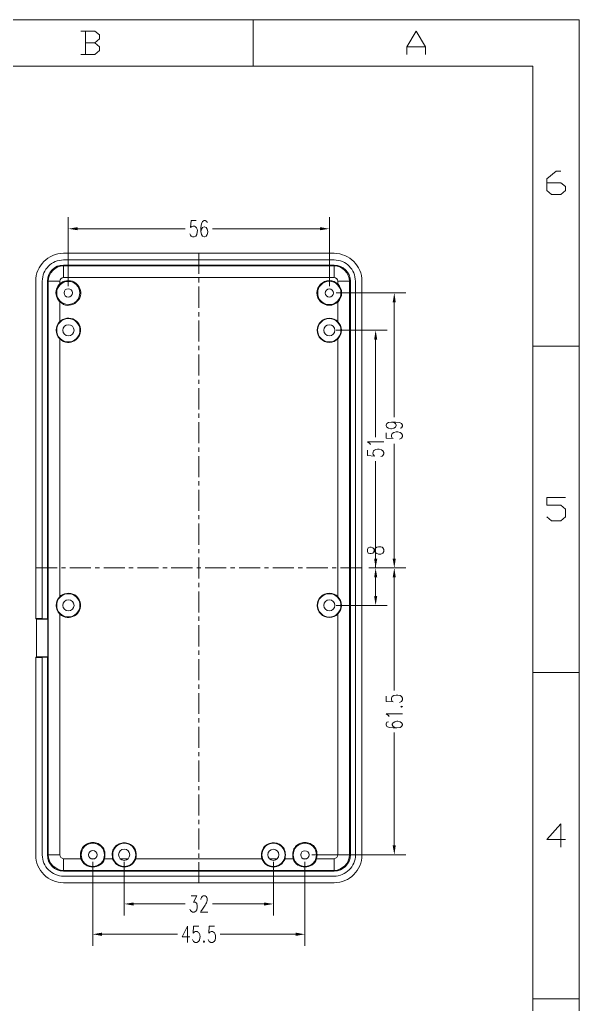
# Model space of a CAD drawing. Header units: millimetres. Extents: x -84 to 204, y -204 to 50.
# Drawn here: x 145.4 to 203.6, y -102.4 to 0 of the extents above; entities that cross this region are included whole.
import ezdxf

# ---------------------------------------------------------------- set-up
doc = ezdxf.new("R2010")
doc.units = ezdxf.units.MM

msp = doc.modelspace()

# ---------------------------------------------------------------- hatches: boundary and pattern name
h = msp.add_hatch(color=0)
h.dxf.hatch_style = 2
h.paths.add_polyline_path([(151.405167, -21.568833), (151.405167, -21.886333), (150.4315, -21.738167)])
h = msp.add_hatch(color=0)
h.dxf.hatch_style = 2
h.paths.add_polyline_path([(176.614667, -21.568833), (176.614667, -21.886333), (177.588333, -21.738167)])
h = msp.add_hatch(color=0)
h.dxf.hatch_style = 2
h.paths.add_polyline_path([(184.171167, -29.379333), (184.488667, -29.379333), (184.3405, -28.405667)])
h = msp.add_hatch(color=0)
h.dxf.hatch_style = 2
h.paths.add_polyline_path([(182.245, -33.252833), (182.5625, -33.252833), (182.393167, -32.279167)])
h = msp.add_hatch(color=0)
h.dxf.hatch_style = 2
h.paths.add_polyline_path([(182.245, -56.049333), (182.5625, -56.049333), (182.393167, -57.001833)])
h = msp.add_hatch(color=0)
h.dxf.hatch_style = 2
h.paths.add_polyline_path([(184.171167, -56.049333), (184.488667, -56.049333), (184.3405, -57.001833)])
h = msp.add_hatch(color=0)
h.dxf.hatch_style = 2
h.paths.add_polyline_path([(182.245, -57.9755), (182.5625, -57.9755), (182.393167, -57.001833)])
h = msp.add_hatch(color=0)
h.dxf.hatch_style = 2
h.paths.add_polyline_path([(184.171167, -57.9755), (184.488667, -57.9755), (184.3405, -57.001833)])
h = msp.add_hatch(color=0)
h.dxf.hatch_style = 2
h.paths.add_polyline_path([(182.245, -59.922833), (182.5625, -59.922833), (182.393167, -60.8965)])
h = msp.add_hatch(color=0)
h.dxf.hatch_style = 2
h.paths.add_polyline_path([(184.171167, -85.852), (184.488667, -85.852), (184.3405, -86.825667)])
h = msp.add_hatch(color=0)
h.dxf.hatch_style = 2
h.paths.add_polyline_path([(157.226, -91.778667), (157.226, -92.096167), (156.252333, -91.926833)])
h = msp.add_hatch(color=0)
h.dxf.hatch_style = 2
h.paths.add_polyline_path([(170.793833, -91.778667), (170.793833, -92.096167), (171.7675, -91.926833)])
h = msp.add_hatch(color=0)
h.dxf.hatch_style = 2
h.paths.add_polyline_path([(153.945167, -94.911333), (153.945167, -95.25), (152.9715, -95.080667)])
h = msp.add_hatch(color=0)
h.dxf.hatch_style = 2
h.paths.add_polyline_path([(174.074667, -94.911333), (174.074667, -95.25), (175.027167, -95.080667)])

# ---------------------------------------------------------------- linework, layer by layer
at = {"color": 0, "lineweight": 0}
for points in [[(-84.370333, 0), (203.581, 0)], [(169.650833, -4.847167), (169.650833, 0)], [(203.581, -203.581), (203.581, 0)], [(153.183167, -2.391833), (153.67, -1.989667), (153.67, -1.5875), (153.183167, -1.185333), (151.722667, -1.185333)], [(152.2095, -1.185333), (152.2095, -3.6195)], [(185.652833, -3.6195), (185.652833, -2.815167), (186.6265, -1.185333), (187.600167, -2.815167), (187.600167, -3.6195)], [(151.722667, -3.6195), (153.183167, -3.6195), (153.67, -3.217333), (153.67, -2.815167), (153.183167, -2.391833), (152.2095, -2.391833)], [(185.652833, -2.815167), (187.600167, -2.815167)], [(-79.523167, -4.847167), (198.733833, -4.847167)], [(198.733833, -198.733833), (198.733833, -4.847167)], [(200.194333, -16.9545), (201.654833, -16.9545), (202.141667, -17.356667), (202.141667, -17.758833), (201.654833, -18.161), (200.681167, -18.161), (200.194333, -17.758833), (200.194333, -16.552333), (201.168, -15.748), (201.654833, -15.748)], [(150.4315, -27.686), (150.4315, -20.531667)], [(163.745333, -20.8915), (163.195, -20.8915), (163.1315, -21.611167), (163.270842, -21.495147), (163.409693, -21.448911), (163.541242, -21.462835), (163.658682, -21.527294), (163.755204, -21.632664), (163.823997, -21.769321), (163.858255, -21.927641), (163.851167, -22.098), (163.787667, -22.330833), (163.681833, -22.500167), (163.5125, -22.584833), (163.364333, -22.584833), (163.195, -22.500167), (163.1315, -22.4155), (163.089167, -22.267333)], [(164.867167, -21.124333), (164.824833, -20.976167), (164.6555, -20.8915), (164.549667, -20.8915), (164.380333, -20.976167), (164.2745, -21.209), (164.232167, -21.611167), (164.232167, -22.013333), (164.2745, -22.330833), (164.380333, -22.500167), (164.549667, -22.584833), (164.613167, -22.584833), (164.761333, -22.500167), (164.867167, -22.330833), (164.930667, -22.098), (164.930667, -22.013333), (164.867167, -21.7805), (164.761333, -21.611167), (164.613167, -21.5265), (164.549667, -21.5265), (164.380333, -21.611167), (164.2745, -21.7805), (164.232167, -22.013333)], [(177.588333, -27.686), (177.588333, -20.531667)], [(151.405167, -21.738167), (162.602333, -21.738167)], [(176.614667, -21.738167), (165.4175, -21.738167)], [(149.944667, -24.278167), (149.646082, -24.301084), (149.356508, -24.350908), (149.077368, -24.426436), (148.810084, -24.526462), (148.556076, -24.649781), (148.316766, -24.795189), (148.093576, -24.961482), (147.887928, -25.147455), (147.701243, -25.351903), (147.534943, -25.573622), (147.390449, -25.811408), (147.269183, -26.064055), (147.172567, -26.330358), (147.102023, -26.609115), (147.058971, -26.899119), (147.044833, -27.199167)], [(178.075167, -24.278167), (149.944667, -24.278167)], [(163.999333, -24.278167), (163.999333, -26.437167)], [(180.975, -27.199167), (180.960773, -26.897697), (180.917594, -26.60693), (180.846893, -26.32797), (180.750104, -26.061921), (180.628659, -25.809887), (180.483991, -25.572971), (180.317532, -25.352278), (180.130715, -25.14891), (179.924971, -24.963973), (179.701734, -24.798569), (179.462436, -24.653803), (179.208509, -24.530778), (178.941387, -24.430598), (178.6625, -24.354367), (178.373283, -24.303188), (178.075167, -24.278167)], [(149.944667, -24.976667), (149.713301, -24.989991), (149.489864, -25.02456), (149.2753, -25.079409), (149.070549, -25.153574), (148.876556, -25.246089), (148.694262, -25.355992), (148.524611, -25.482318), (148.368544, -25.624102), (148.227004, -25.78038), (148.100934, -25.950189), (147.991277, -26.132563), (147.898974, -26.326538), (147.82497, -26.53115), (147.770205, -26.745435), (147.735623, -26.968429), (147.722167, -27.199167)], [(149.944667, -25.505833), (149.601242, -25.538542), (149.282514, -25.637265), (148.994957, -25.79456), (148.745046, -26.002985), (148.539254, -26.2551), (148.384055, -26.543463), (148.285923, -26.860632), (148.251333, -27.199167)], [(149.944667, -25.5905), (149.62819, -25.616185), (149.329626, -25.710191), (149.056504, -25.863414), (148.816351, -26.06675), (148.616696, -26.311097), (148.465067, -26.587351), (148.368992, -26.886408), (148.336, -27.199167)], [(149.944667, -24.976667), (178.075167, -24.976667)], [(149.944667, -25.505833), (178.075167, -25.505833)], [(149.944667, -25.505833), (149.944667, -26.797)], [(149.944667, -25.5905), (178.075167, -25.5905)], [(180.297667, -27.199167), (180.284206, -26.968371), (180.249614, -26.745334), (180.194833, -26.531019), (180.120809, -26.326389), (180.028485, -26.132406), (179.918806, -25.950034), (179.792715, -25.780234), (179.651157, -25.62397), (179.495076, -25.482204), (179.325416, -25.355899), (179.143121, -25.246018), (178.949135, -25.153524), (178.744403, -25.079379), (178.529868, -25.024546), (178.306474, -24.989988), (178.075167, -24.976667)], [(179.7685, -27.199167), (179.732043, -26.855148), (179.633744, -26.53756), (179.479494, -26.252093), (179.275184, -26.004441), (179.026705, -25.800296), (178.739949, -25.645351), (178.420806, -25.5453), (178.075167, -25.505833)], [(178.075167, -26.797), (178.075167, -25.505833)], [(179.683833, -27.199167), (179.65074, -26.886394), (179.554617, -26.587301), (179.402982, -26.311004), (179.20335, -26.066618), (178.963236, -25.863259), (178.690158, -25.710042), (178.391629, -25.616084), (178.075167, -25.5905)], [(147.044833, -27.199167), (147.044833, -62.251167)], [(147.722167, -62.2935), (147.722167, -27.199167)], [(148.251333, -27.199167), (149.5425, -27.199167)], [(148.251333, -62.2935), (148.251333, -27.199167)], [(148.336, -86.825667), (148.336, -27.199167)], [(149.563667, -29.337), (149.745079, -29.486831), (149.93651, -29.594985), (150.134409, -29.663808), (150.335225, -29.695643), (150.535408, -29.692834), (150.731409, -29.657725), (150.919677, -29.59266), (151.096662, -29.499983), (151.258814, -29.382039), (151.402583, -29.241171), (151.524418, -29.079724), (151.620769, -28.900041), (151.688086, -28.704466), (151.72282, -28.495344), (151.721419, -28.275018), (151.680333, -28.045833), (151.570468, -27.798874), (151.430854, -27.591647), (151.266469, -27.423336), (151.082292, -27.293127), (150.883301, -27.200203), (150.674472, -27.143749), (150.460785, -27.12295), (150.247218, -27.13699), (150.038747, -27.185053), (149.840353, -27.266325), (149.657011, -27.37999), (149.493701, -27.525233), (149.3554, -27.701237), (149.247087, -27.907188), (149.173738, -28.142269), (149.140333, -28.405667)], [(149.944667, -26.797), (149.7965, -26.839333), (149.6695, -26.924), (149.584833, -27.051), (149.5425, -27.199167)], [(149.5425, -27.199167), (149.5425, -27.474333)], [(178.075167, -26.797), (149.944667, -26.797)], [(163.999333, -26.881667), (163.999333, -27.305)], [(178.456167, -27.199167), (178.435, -27.051), (178.350333, -26.924), (178.223333, -26.839333), (178.075167, -26.797)], [(179.7685, -27.199167), (178.456167, -27.199167)], [(178.456167, -27.474333), (178.456167, -27.199167)], [(179.683833, -27.199167), (179.683833, -86.825667)], [(179.7685, -27.199167), (179.7685, -86.825667)], [(180.297667, -27.199167), (180.297667, -86.825667)], [(180.975, -86.825667), (180.975, -27.199167)], [(149.140333, -28.405667), (149.203833, -28.744333), (149.330833, -29.083), (149.5425, -29.337)], [(163.999333, -27.7495), (163.999333, -29.950833)], [(178.308, -28.405667), (185.547, -28.405667)], [(149.5425, -29.337), (149.5425, -31.390167)], [(178.456167, -31.390167), (178.456167, -29.337)], [(184.3405, -29.379333), (184.3405, -41.3385)], [(163.999333, -30.395333), (163.999333, -30.839833)], [(149.563667, -33.189333), (149.747958, -33.335706), (149.940404, -33.44267), (150.137736, -33.512259), (150.33668, -33.546504), (150.533967, -33.547439), (150.726324, -33.517096), (150.910482, -33.457507), (151.083169, -33.370705), (151.241113, -33.258722), (151.381044, -33.123591), (151.499691, -32.967343), (151.593782, -32.792012), (151.660046, -32.59963), (151.695212, -32.392228), (151.696009, -32.171841), (151.659167, -31.9405), (151.558935, -31.699427), (151.427292, -31.496575), (151.269373, -31.331246), (151.090312, -31.202742), (150.895244, -31.110367), (150.689303, -31.053422), (150.477624, -31.03121), (150.265342, -31.043033), (150.05759, -31.088194), (149.859504, -31.165994), (149.676218, -31.275737), (149.512867, -31.416724), (149.374585, -31.588258), (149.266507, -31.789642), (149.193767, -32.020177), (149.1615, -32.279167)], [(163.999333, -31.284333), (163.999333, -33.4645)], [(149.5425, -33.189333), (149.394333, -32.998833), (149.267333, -32.787167), (149.203833, -32.533167), (149.1615, -32.279167)], [(178.308, -32.279167), (183.599667, -32.279167)], [(149.5425, -33.189333), (149.5425, -59.986333)], [(178.456167, -59.986333), (178.456167, -33.189333)], [(182.393167, -33.252833), (182.393167, -43.412833)], [(163.999333, -33.909), (163.999333, -34.3535)], [(163.999333, -34.798), (163.999333, -36.999333)], [(198.733833, -33.930167), (203.581, -33.930167)], [(163.999333, -37.443833), (163.999333, -37.867167)], [(163.999333, -38.311667), (163.999333, -40.513)], [(163.999333, -40.9575), (163.999333, -41.402)], [(163.999333, -41.825333), (163.999333, -44.026667)], [(184.044167, -41.825333), (184.298167, -41.867667), (184.446333, -41.9735), (184.531, -42.142833), (184.531, -42.185167), (184.446333, -42.3545), (184.298167, -42.460333), (184.044167, -42.523833), (183.980667, -42.523833), (183.726667, -42.460333), (183.557333, -42.3545), (183.493833, -42.185167), (183.493833, -42.142833), (183.557333, -41.9735), (183.726667, -41.867667), (184.044167, -41.825333), (184.446333, -41.825333), (184.869667, -41.867667), (185.1025, -41.9735), (185.187167, -42.142833), (185.187167, -42.248667), (185.1025, -42.418), (184.933167, -42.460333)], [(183.493833, -42.947167), (183.493833, -43.4975), (184.2135, -43.539833), (184.128833, -43.4975), (184.044167, -43.328167), (184.044167, -43.18), (184.128833, -43.010667), (184.298167, -42.904833), (184.531, -42.841333), (184.700333, -42.841333), (184.933167, -42.904833), (185.1025, -43.010667), (185.187167, -43.18), (185.187167, -43.328167), (185.1025, -43.4975), (185.017833, -43.539833), (184.869667, -43.603333)], [(181.864, -44.153667), (181.8005, -44.047833), (181.5465, -43.899667), (183.239833, -43.899667)], [(163.999333, -44.471167), (163.999333, -44.915667)], [(181.5465, -44.7675), (181.5465, -45.296667), (182.266167, -45.360167), (182.153388, -45.214443), (182.10907, -45.074185), (182.123788, -44.944626), (182.188115, -44.831), (182.292625, -44.738541), (182.427893, -44.672482), (182.584493, -44.638057), (182.753, -44.6405), (183.007, -44.704), (183.155167, -44.809833), (183.239833, -44.979167), (183.239833, -45.127333), (183.155167, -45.296667), (183.091667, -45.360167), (182.922333, -45.4025)], [(184.3405, -56.049333), (184.3405, -44.090167)], [(163.999333, -45.360167), (163.999333, -47.5615)], [(182.393167, -56.049333), (182.393167, -45.889333)], [(163.999333, -47.984833), (163.999333, -48.429333)], [(163.999333, -48.873833), (163.999333, -51.075167)], [(200.194333, -51.689), (200.681167, -52.112333), (201.654833, -52.112333), (202.141667, -51.689), (202.141667, -50.884667), (201.654833, -50.4825), (200.194333, -50.4825), (200.194333, -49.678167), (202.141667, -49.678167)], [(163.999333, -51.519667), (163.999333, -51.943)], [(163.999333, -52.3875), (163.999333, -54.588833)], [(163.999333, -55.033333), (163.999333, -55.477833)], [(163.999333, -55.901167), (163.999333, -58.1025)], [(182.393167, -57.001833), (182.393167, -56.049333)], [(147.044833, -57.001833), (149.267333, -57.001833)], [(149.711833, -57.001833), (150.156333, -57.001833)], [(150.579667, -57.001833), (152.781, -57.001833)], [(153.2255, -57.001833), (153.67, -57.001833)], [(154.1145, -57.001833), (156.315833, -57.001833)], [(156.739167, -57.001833), (157.183667, -57.001833)], [(157.628167, -57.001833), (159.8295, -57.001833)], [(160.274, -57.001833), (160.7185, -57.001833)], [(161.141833, -57.001833), (163.343167, -57.001833)], [(163.787667, -57.001833), (164.232167, -57.001833)], [(164.676667, -57.001833), (166.856833, -57.001833)], [(167.301333, -57.001833), (167.745833, -57.001833)], [(168.190333, -57.001833), (170.391667, -57.001833)], [(170.836167, -57.001833), (171.2595, -57.001833)], [(171.704, -57.001833), (173.905333, -57.001833)], [(174.349833, -57.001833), (174.794333, -57.001833)], [(175.217667, -57.001833), (177.419, -57.001833)], [(177.8635, -57.001833), (178.308, -57.001833)], [(178.7525, -57.001833), (180.975, -57.001833)], [(181.694667, -57.001833), (183.599667, -57.001833)], [(181.694667, -57.001833), (183.599667, -57.001833)], [(182.4355, -57.001833), (185.547, -57.001833)], [(182.4355, -57.001833), (185.547, -57.001833)], [(182.393167, -59.922833), (182.393167, -57.9755)], [(184.3405, -57.9755), (184.3405, -69.723)], [(163.999333, -58.547), (163.999333, -58.9915)], [(149.563667, -61.7855), (149.737427, -61.933897), (149.922737, -62.042018), (150.115899, -62.112061), (150.313215, -62.146226), (150.510987, -62.146711), (150.705519, -62.115712), (150.893113, -62.05543), (151.070072, -61.968062), (151.232697, -61.855807), (151.377292, -61.720863), (151.50016, -61.565428), (151.597601, -61.391701), (151.665921, -61.201879), (151.701419, -60.998162), (151.700401, -60.782747), (151.659167, -60.557833), (151.56247, -60.313307), (151.432849, -60.107267), (151.275661, -59.939056), (151.096266, -59.808021), (150.900019, -59.713504), (150.69228, -59.65485), (150.478406, -59.631403), (150.263754, -59.642507), (150.053683, -59.687507), (149.853551, -59.765747), (149.668715, -59.876571), (149.504532, -60.019324), (149.366362, -60.193348), (149.259561, -60.39799), (149.189488, -60.632592), (149.1615, -60.8965)], [(163.999333, -59.436), (163.999333, -61.637333)], [(149.5425, -61.7855), (149.394333, -61.595), (149.267333, -61.383333), (149.203833, -61.129333), (149.1615, -60.8965)], [(178.308, -60.8965), (183.599667, -60.8965)], [(147.044833, -62.251167), (147.722167, -62.251167)], [(147.044833, -62.251167), (147.108333, -62.335833), (147.108333, -66.2305)], [(148.293667, -62.335833), (147.108333, -62.335833)], [(147.722167, -62.2935), (148.251333, -62.2935)], [(148.251333, -62.2935), (148.293667, -62.335833)], [(148.293667, -62.335833), (148.293667, -66.2305)], [(149.5425, -61.7855), (149.5425, -86.825667)], [(163.999333, -62.060667), (163.999333, -62.505167)], [(178.456167, -61.7855), (178.456167, -86.825667)], [(163.999333, -62.949667), (163.999333, -65.151)], [(147.044833, -66.315167), (147.108333, -66.2305)], [(147.722167, -66.315167), (147.044833, -66.315167)], [(147.044833, -66.315167), (147.044833, -86.825667)], [(147.108333, -66.2305), (148.293667, -66.2305)], [(148.251333, -66.272833), (147.722167, -66.272833)], [(147.722167, -86.825667), (147.722167, -66.272833)], [(148.293667, -66.2305), (148.251333, -66.272833)], [(148.251333, -86.825667), (148.251333, -66.272833)], [(163.999333, -65.5955), (163.999333, -66.018833)], [(163.999333, -66.463333), (163.999333, -68.664667)], [(198.733833, -67.860333), (203.581, -67.860333)], [(163.999333, -69.109167), (163.999333, -69.553667)], [(163.999333, -69.998167), (163.999333, -72.178333)], [(183.493833, -70.315667), (183.493833, -70.866), (184.2135, -70.908333), (184.128833, -70.866), (184.044167, -70.696667), (184.044167, -70.527333), (184.128833, -70.379167), (184.298167, -70.273333), (184.531, -70.209833), (184.700333, -70.209833), (184.933167, -70.273333), (185.1025, -70.379167), (185.187167, -70.527333), (185.187167, -70.696667), (185.1025, -70.866), (185.017833, -70.908333), (184.869667, -70.971833)], [(163.999333, -72.622833), (163.999333, -73.067333)], [(183.811333, -72.432333), (183.726667, -72.3265), (183.493833, -72.157167), (185.187167, -72.157167)], [(163.999333, -73.511833), (163.999333, -75.713167)], [(183.726667, -72.982667), (183.557333, -73.025), (183.493833, -73.194333), (183.493833, -73.300167), (183.557333, -73.4695), (183.811333, -73.575333), (184.2135, -73.617667), (184.615667, -73.617667), (184.933167, -73.575333), (185.1025, -73.4695), (185.187167, -73.300167), (185.187167, -73.236667), (185.1025, -73.0885), (184.933167, -72.982667), (184.700333, -72.919167), (184.615667, -72.919167), (184.382833, -72.982667), (184.2135, -73.0885), (184.128833, -73.236667), (184.128833, -73.300167), (184.2135, -73.4695), (184.382833, -73.575333), (184.615667, -73.617667)], [(184.3405, -85.852), (184.3405, -74.1045)], [(163.999333, -76.157667), (163.999333, -76.581)], [(163.999333, -77.0255), (163.999333, -79.226833)], [(163.999333, -79.671333), (163.999333, -80.115833)], [(163.999333, -80.539167), (163.999333, -82.7405)], [(163.999333, -83.185), (163.999333, -83.6295)], [(202.141667, -85.238167), (200.194333, -85.238167), (201.654833, -83.608333), (201.654833, -86.0425)], [(163.999333, -84.074), (163.999333, -86.275333)], [(154.199167, -87.227833), (154.234624, -87.02677), (154.248615, -86.8384), (154.24256, -86.66275), (154.217884, -86.499849), (154.176009, -86.349724), (154.118358, -86.212404), (154.046355, -86.087916), (153.961422, -85.976288), (153.864982, -85.877548), (153.758458, -85.791725), (153.643274, -85.718845), (153.520851, -85.658937), (153.392614, -85.612029), (153.259985, -85.578148), (153.124387, -85.557323), (152.987243, -85.549581), (152.849976, -85.554951), (152.714008, -85.57346), (152.580764, -85.605136), (152.451666, -85.650007), (152.328137, -85.708101), (152.211599, -85.779446), (152.103477, -85.86407), (152.005192, -85.962001), (151.918168, -86.073266), (151.843828, -86.197893), (151.783595, -86.335911), (151.738891, -86.487347), (151.71114, -86.65223), (151.701765, -86.830586), (151.712188, -87.022445), (151.743833, -87.227833)], [(157.458833, -87.227833), (157.49159, -87.027203), (157.503412, -86.839516), (157.495695, -86.664773), (157.469834, -86.502974), (157.427226, -86.354119), (157.369265, -86.218208), (157.297348, -86.095241), (157.21287, -85.985218), (157.117227, -85.888138), (157.011814, -85.804003), (156.898027, -85.732811), (156.777263, -85.674564), (156.650915, -85.62926), (156.520381, -85.5969), (156.387055, -85.577484), (156.252333, -85.571013), (156.117612, -85.577484), (155.984286, -85.5969), (155.853752, -85.62926), (155.727404, -85.674564), (155.606639, -85.732811), (155.492853, -85.804003), (155.38744, -85.888138), (155.291797, -85.985218), (155.207319, -86.095241), (155.135402, -86.218208), (155.077441, -86.354119), (155.034832, -86.502974), (155.008972, -86.664773), (155.001255, -86.839516), (155.013077, -87.027203), (155.045833, -87.227833)], [(172.974, -87.227833), (173.003621, -87.025837), (173.012765, -86.83702), (173.002803, -86.661368), (172.975104, -86.498865), (172.931038, -86.349497), (172.871977, -86.21325), (172.799289, -86.090109), (172.714345, -85.980058), (172.618514, -85.883084), (172.513168, -85.799171), (172.399675, -85.728305), (172.279407, -85.670471), (172.153732, -85.625654), (172.024022, -85.59384), (171.891646, -85.575014), (171.757975, -85.56916), (171.624378, -85.576266), (171.492225, -85.596314), (171.362887, -85.629292), (171.237734, -85.675184), (171.118135, -85.733975), (171.005461, -85.805651), (170.901082, -85.890198), (170.806368, -85.987599), (170.722689, -86.097841), (170.651415, -86.220909), (170.593916, -86.356788), (170.551562, -86.505463), (170.525723, -86.66692), (170.51777, -86.841144), (170.529072, -87.02812), (170.561, -87.227833)], [(176.254833, -87.227833), (176.290233, -87.024253), (176.304058, -86.833803), (176.297747, -86.656484), (176.272738, -86.492296), (176.23047, -86.341239), (176.172381, -86.203314), (176.099909, -86.078522), (176.014492, -85.966862), (175.91757, -85.868336), (175.810579, -85.782942), (175.694958, -85.710683), (175.572146, -85.651557), (175.443581, -85.605567), (175.310701, -85.572711), (175.174945, -85.552991), (175.03775, -85.546406), (174.900555, -85.552958), (174.764799, -85.572646), (174.631919, -85.605471), (174.503354, -85.651433), (174.380542, -85.710534), (174.264921, -85.782772), (174.15793, -85.868148), (174.061008, -85.966664), (173.975591, -86.078319), (173.903119, -86.203113), (173.84503, -86.341047), (173.802762, -86.492122), (173.777753, -86.656338), (173.771442, -86.833695), (173.785267, -87.024193), (173.820667, -87.227833)], [(147.044833, -86.825667), (147.05656, -87.120415), (147.098347, -87.407487), (147.168597, -87.685286), (147.265711, -87.952213), (147.38809, -88.206669), (147.534137, -88.447056), (147.702252, -88.671776), (147.890839, -88.87923), (148.098297, -89.067821), (148.323029, -89.235948), (148.563437, -89.382016), (148.817922, -89.504424), (149.084886, -89.601575), (149.36273, -89.67187), (149.649856, -89.713711), (149.944667, -89.7255)], [(147.722167, -86.825667), (147.732906, -87.049169), (147.766544, -87.2672), (147.821836, -87.478518), (147.897536, -87.681875), (147.9924, -87.876028), (148.105182, -88.059731), (148.234638, -88.23174), (148.379524, -88.390809), (148.538594, -88.535695), (148.710602, -88.665151), (148.894306, -88.777934), (149.088458, -88.872798), (149.291816, -88.948498), (149.503133, -89.003789), (149.721165, -89.037427), (149.944667, -89.048167)], [(148.251333, -86.825667), (148.285923, -87.164201), (148.384055, -87.48137), (148.539254, -87.769733), (148.745046, -88.021848), (148.994957, -88.230273), (149.282514, -88.387568), (149.601242, -88.486291), (149.944667, -88.519)], [(148.251333, -86.825667), (149.5425, -86.825667)], [(148.336, -86.825667), (148.368819, -87.141869), (148.464869, -87.44036), (148.616572, -87.71355), (148.816351, -87.95385), (149.056628, -88.153668), (149.329825, -88.305415), (149.628363, -88.4015), (149.944667, -88.434333)], [(149.5425, -86.825667), (149.584833, -86.973833), (149.6695, -87.100833), (149.7965, -87.1855), (149.944667, -87.227833)], [(163.999333, -86.698667), (163.999333, -87.143167)], [(175.768, -86.825667), (185.547, -86.825667)], [(178.075167, -87.227833), (178.223333, -87.1855), (178.350333, -87.100833), (178.435, -86.973833), (178.456167, -86.825667)], [(178.075167, -88.434333), (178.391354, -88.4015), (178.68981, -88.305415), (178.962957, -88.153668), (179.203218, -87.95385), (179.403013, -87.71355), (179.554766, -87.44036), (179.650899, -87.141869), (179.683833, -86.825667)], [(178.075167, -88.519), (178.420806, -88.479534), (178.739949, -88.379482), (179.026705, -88.224537), (179.275184, -88.020393), (179.479494, -87.772741), (179.633744, -87.487274), (179.732043, -87.169685), (179.7685, -86.825667)], [(178.075167, -89.048167), (178.298607, -89.037427), (178.516585, -89.003789), (178.727856, -88.948498), (178.931176, -88.872798), (179.1253, -88.777934), (179.308983, -88.665151), (179.480979, -88.535695), (179.640045, -88.390809), (179.784934, -88.23174), (179.914403, -88.059731), (180.027206, -87.876028), (180.122099, -87.681875), (180.197836, -87.478518), (180.253173, -87.2672), (180.286865, -87.049169), (180.297667, -86.825667)], [(178.075167, -89.7255), (178.369341, -89.711715), (178.656004, -89.668586), (178.933537, -89.597615), (179.200324, -89.500307), (179.454748, -89.378165), (179.695192, -89.232693), (179.920039, -89.065395), (180.127672, -88.877775), (180.316474, -88.671336), (180.484828, -88.447583), (180.631118, -88.208019), (180.753726, -87.954148), (180.851035, -87.687473), (180.921428, -87.409499), (180.963289, -87.121729), (180.975, -86.825667)], [(178.456167, -86.825667), (179.7685, -86.825667)], [(149.944667, -88.519), (149.944667, -87.227833)], [(149.944667, -87.227833), (151.743833, -87.227833)], [(154.199167, -87.227833), (154.11725, -87.431542), (154.007354, -87.607626), (153.873429, -87.756186), (153.719427, -87.877319), (153.549301, -87.971126), (153.367, -88.037706), (153.176478, -88.077158), (152.981686, -88.089581), (152.786576, -88.075075), (152.595099, -88.033738), (152.411207, -87.965669), (152.238852, -87.870969), (152.081986, -87.749736), (151.944559, -87.60207), (151.830524, -87.428069), (151.743833, -87.227833)], [(152.802167, -87.227833), (153.140833, -87.227833)], [(152.9715, -87.545333), (152.9715, -96.287167)], [(154.199167, -87.227833), (155.045833, -87.227833)], [(157.458833, -87.227833), (157.364882, -87.425527), (157.248177, -87.596861), (157.111972, -87.741836), (156.959515, -87.860452), (156.794059, -87.952709), (156.618854, -88.018607), (156.437151, -88.058145), (156.252201, -88.071325), (156.067255, -88.058145), (155.885565, -88.018607), (155.710381, -87.952709), (155.544953, -87.860452), (155.392534, -87.741836), (155.256373, -87.596861), (155.139723, -87.425527), (155.045833, -87.227833)], [(155.829, -87.227833), (156.675667, -87.227833)], [(156.252333, -87.545333), (156.252333, -93.133333)], [(157.458833, -87.227833), (170.561, -87.227833)], [(163.999333, -87.587667), (163.999333, -89.7255)], [(172.974, -87.227833), (172.87868, -87.427325), (172.76113, -87.600334), (172.624528, -87.746834), (172.472052, -87.866802), (172.306881, -87.960212), (172.132191, -88.02704), (171.951162, -88.067261), (171.766971, -88.08085), (171.582797, -88.067782), (171.401817, -88.028033), (171.22721, -87.961577), (171.062154, -87.86839), (170.909827, -87.748447), (170.773407, -87.601723), (170.656072, -87.428193), (170.561, -87.227833)], [(171.344167, -87.227833), (172.190833, -87.227833)], [(171.7675, -87.545333), (171.7675, -93.133333)], [(172.974, -87.227833), (173.820667, -87.227833)], [(176.254833, -87.227833), (176.171019, -87.432181), (176.059778, -87.609319), (175.925033, -87.759239), (175.770712, -87.881933), (175.600739, -87.977394), (175.419039, -88.045613), (175.229539, -88.086583), (175.036163, -88.100297), (174.842836, -88.086746), (174.653484, -88.045923), (174.472033, -87.97782), (174.302407, -87.882429), (174.148532, -87.759743), (174.014333, -87.609753), (173.903737, -87.432453), (173.820667, -87.227833)], [(174.879, -87.227833), (175.1965, -87.227833)], [(175.027167, -87.545333), (175.027167, -96.287167)], [(176.254833, -87.227833), (178.075167, -87.227833)], [(178.075167, -88.519), (178.075167, -87.227833)], [(178.075167, -88.434333), (149.944667, -88.434333)], [(178.075167, -88.519), (149.944667, -88.519)], [(178.075167, -89.048167), (149.944667, -89.048167)], [(149.944667, -89.7255), (178.075167, -89.7255)], [(163.195, -91.080167), (163.787667, -91.080167), (163.470167, -91.736333), (163.618333, -91.736333), (163.745333, -91.799833), (163.787667, -91.8845), (163.851167, -92.1385), (163.851167, -92.286667), (163.787667, -92.540667), (163.681833, -92.688833), (163.5125, -92.7735), (163.364333, -92.7735), (163.195, -92.688833), (163.1315, -92.625333), (163.089167, -92.456)], [(164.232167, -91.482333), (164.232167, -91.397667), (164.2745, -91.2495), (164.338, -91.164833), (164.443833, -91.080167), (164.6555, -91.080167), (164.761333, -91.164833), (164.825282, -91.255845), (164.861939, -91.355687), (164.874268, -91.46274), (164.865232, -91.575384), (164.837792, -91.691999), (164.794913, -91.810964), (164.739555, -91.930661), (164.674682, -92.049468), (164.603257, -92.165765), (164.528242, -92.277933), (164.452599, -92.384352), (164.379292, -92.483401), (164.311282, -92.57346), (164.251533, -92.65291), (164.203007, -92.72013), (164.168667, -92.7735), (164.930667, -92.7735)], [(157.226, -91.926833), (162.602333, -91.926833)], [(170.793833, -91.926833), (165.4175, -91.926833)], [(153.945167, -95.080667), (161.798, -95.080667)], [(162.814, -94.234), (162.284833, -95.355833), (163.089167, -95.355833)], [(162.814, -94.234), (162.814, -95.927333)], [(163.999333, -94.234), (163.470167, -94.234), (163.406667, -94.953667), (163.478249, -94.886747), (163.549641, -94.838616), (163.620123, -94.80803), (163.688977, -94.793743), (163.755483, -94.79451), (163.818921, -94.809086), (163.878572, -94.836228), (163.933717, -94.874689), (163.983636, -94.923224), (164.027611, -94.98059), (164.064921, -95.045541), (164.094848, -95.116832), (164.116672, -95.193218), (164.129674, -95.273455), (164.133134, -95.356297), (164.126333, -95.4405), (164.062833, -95.6945), (163.957, -95.842667), (163.787667, -95.927333), (163.618333, -95.927333), (163.470167, -95.842667), (163.406667, -95.779167), (163.364333, -95.609833)], [(165.629167, -94.234), (165.1, -94.234), (165.0365, -94.953667), (165.164775, -94.846936), (165.296205, -94.79786), (165.42336, -94.801552), (165.538811, -94.853125), (165.63513, -94.947693), (165.704887, -95.080369), (165.740653, -95.246267), (165.735, -95.4405), (165.692667, -95.6945), (165.586833, -95.842667), (165.4175, -95.927333), (165.248167, -95.927333), (165.1, -95.842667), (165.0365, -95.779167), (164.973, -95.609833)], [(174.074667, -95.080667), (166.221833, -95.080667)], [(198.733833, -101.7905), (203.581, -101.7905)]]:
    msp.add_lwpolyline(points, dxfattribs=at)
for points in [[(181.5465, -55.287333), (181.631167, -55.456667), (181.8005, -55.499), (181.948667, -55.499), (182.118, -55.456667), (182.202667, -55.329667), (182.266167, -55.118), (182.350833, -54.969833), (182.520167, -54.842833), (182.6895, -54.8005), (182.922333, -54.8005), (183.091667, -54.842833), (183.155167, -54.906333), (183.239833, -55.075667), (183.239833, -55.287333), (183.155167, -55.456667), (183.091667, -55.499), (182.922333, -55.5625), (182.6895, -55.5625), (182.520167, -55.499), (182.350833, -55.393167), (182.266167, -55.223833), (182.202667, -55.012167), (182.118, -54.906333), (181.948667, -54.842833), (181.8005, -54.842833), (181.631167, -54.906333), (181.5465, -55.075667)], [(185.017833, -71.395167), (185.1025, -71.458667), (185.187167, -71.395167), (185.1025, -71.352833)], [(164.549667, -95.779167), (164.486167, -95.842667), (164.549667, -95.927333), (164.613167, -95.842667)]]:
    msp.add_lwpolyline(points, close=True, dxfattribs=at)
for centre, radius in [((150.4315, -28.408049), 1.205116), ((177.57775, -28.408925), 1.282129), ((177.57775, -28.409106), 1.209675), ((150.4315, -28.410551), 0.439424), ((177.577798, -28.413705), 0.435213), ((150.4315, -32.289685), 1.209579), ((150.442083, -32.289627), 0.582998), ((177.57775, -32.289882), 1.257102), ((177.57775, -32.289485), 1.214239), ((177.57775, -32.289684), 0.581587), ((150.4315, -60.885982), 1.209579), ((150.442083, -60.88604), 0.582998), ((177.57775, -60.885784), 1.257102), ((177.57775, -60.886247), 1.214272), ((177.57775, -60.885983), 0.581587), ((152.982083, -86.822426), 1.209113), ((156.252333, -86.822558), 1.204752), ((171.7675, -86.822162), 1.20429), ((175.03775, -86.822426), 1.209113), ((152.982083, -86.821833), 0.437291), ((156.24175, -86.816059), 0.582571), ((171.756917, -86.821499), 0.578413), ((175.037773, -86.825403), 0.433628)]:
    msp.add_circle(centre, radius, dxfattribs=at)

doc.saveas('drawing.dxf')
